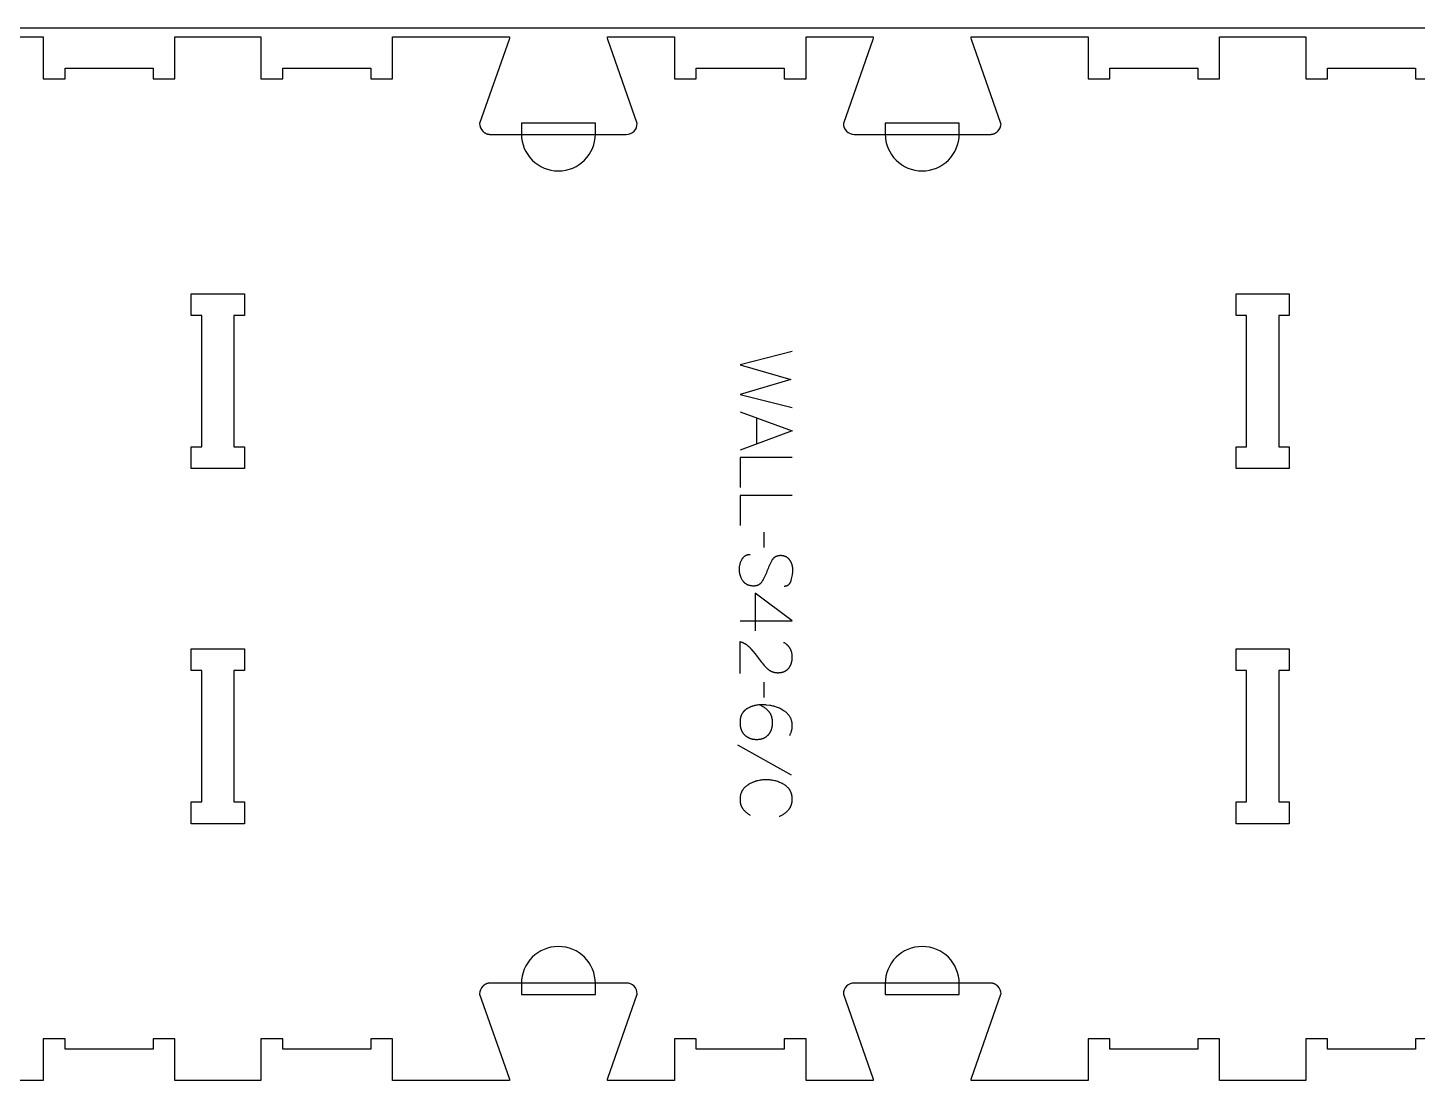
# Model space of a CAD drawing. Extents: x 0 to 4485, y 0 to 10771.
# Drawn here: x 798 to 1596, y 6280 to 6889 of the extents above; entities that cross this region are included whole.
import ezdxf

# ---------------------------------------------------------------- set-up
doc = ezdxf.new("R2010")
doc.units = 0
for name, color, linetype in [('0_SHEET_SPRUCEPLY_2440X122', 1, 'CONTINUOUS'), ('1_ANYTOOL_1MMDEEP_LABELS_S', 2, 'CONTINUOUS'), ('3_ANYTOOL_CUTTHROUGH_INSID', 4, 'CONTINUOUS'), ('4_ANYTOOL_CUTTHROUGH_OUTSI', 5, 'CONTINUOUS'), ('5_ANYTOOL_HALF_MILL_9MM_IN', 3, 'CONTINUOUS')]:
    doc.layers.add(name, color=color, linetype=linetype)

msp = doc.modelspace()

# ---------------------------------------------------------------- linework, layer by layer
at = {"layer": '0_SHEET_SPRUCEPLY_2440X122'}
msp.add_lwpolyline([(2737.94, 6889.42), (2737.94, 5669.42), (297.94, 5669.42), (297.94, 6889.42)], close=True, dxfattribs=at)
at = {"layer": '1_ANYTOOL_1MMDEEP_LABELS_S', "color": 2}
for points in [[(1236.86, 6703.45), (1206.86, 6695.74), (1235.96, 6687.29), (1206.86, 6678.81), (1236.86, 6671.31)], [(1206.86, 6668.74), (1236.86, 6657.85), (1206.86, 6646.79)], [(1216.41, 6665.26), (1216.41, 6650.35)], [(1236.86, 6642.51), (1206.86, 6642.51), (1206.86, 6625.41)], [(1236.86, 6620.69), (1206.86, 6620.69), (1206.86, 6603.59)], [(1220.74, 6590.95), (1220.66, 6599.74)], [(1232.27, 6568.71), (1232.46, 6568.71), (1232.55, 6568.71), (1232.64, 6568.72), (1232.73, 6568.73), (1232.82, 6568.74), (1232.91, 6568.75), (1233, 6568.76), (1233.08, 6568.77), (1233.17, 6568.79), (1233.25, 6568.8), (1233.34, 6568.82), (1233.42, 6568.84), (1233.5, 6568.86), (1233.58, 6568.89), (1233.66, 6568.91), (1233.74, 6568.94), (1233.82, 6568.97), (1233.89, 6569), (1233.97, 6569.03), (1234.04, 6569.06), (1234.11, 6569.09), (1234.19, 6569.13), (1234.26, 6569.17), (1234.33, 6569.21), (1234.4, 6569.25), (1234.46, 6569.29), (1234.53, 6569.33), (1234.6, 6569.38), (1234.66, 6569.43), (1234.72, 6569.48), (1234.79, 6569.53), (1234.85, 6569.58), (1234.91, 6569.63), (1234.97, 6569.69), (1235.03, 6569.74), (1235.09, 6569.8), (1235.14, 6569.86), (1235.2, 6569.92), (1235.25, 6569.99), (1235.31, 6570.05), (1235.36, 6570.12), (1235.41, 6570.19), (1235.46, 6570.26), (1235.51, 6570.33), (1235.56, 6570.4), (1235.61, 6570.47), (1235.65, 6570.55), (1235.7, 6570.63), (1235.74, 6570.71), (1235.79, 6570.79), (1235.83, 6570.87), (1235.91, 6571.04), (1235.99, 6571.22), (1236.06, 6571.4), (1236.13, 6571.59), (1236.19, 6571.78), (1236.26, 6571.99), (1236.48, 6572.8), (1236.67, 6573.6), (1236.83, 6574.38), (1236.96, 6575.15), (1237.02, 6575.53), (1237.07, 6575.91), (1237.11, 6576.28), (1237.14, 6576.65), (1237.17, 6577.02), (1237.18, 6577.38), (1237.19, 6577.74), (1237.2, 6578.09), (1237.2, 6578.29), (1237.19, 6578.48), (1237.18, 6578.67), (1237.17, 6578.86), (1237.15, 6579.05), (1237.13, 6579.24), (1237.11, 6579.43), (1237.08, 6579.62), (1237.05, 6579.8), (1237.02, 6579.98), (1236.98, 6580.17), (1236.94, 6580.35), (1236.9, 6580.53), (1236.85, 6580.71), (1236.8, 6580.88), (1236.74, 6581.06), (1236.68, 6581.24), (1236.62, 6581.41), (1236.56, 6581.58), (1236.49, 6581.75), (1236.41, 6581.92), (1236.34, 6582.09), (1236.26, 6582.26), (1236.17, 6582.42), (1236.09, 6582.59), (1236, 6582.75), (1235.9, 6582.91), (1235.8, 6583.08), (1235.7, 6583.23), (1235.6, 6583.39), (1235.49, 6583.55), (1235.38, 6583.71), (1235.26, 6583.86), (1235.14, 6584.01), (1235.02, 6584.15), (1234.9, 6584.29), (1234.77, 6584.42), (1234.64, 6584.55), (1234.51, 6584.68), (1234.37, 6584.79), (1234.23, 6584.91), (1234.09, 6585.02), (1233.94, 6585.12), (1233.79, 6585.22), (1233.64, 6585.32), (1233.48, 6585.41), (1233.33, 6585.49), (1233.16, 6585.57), (1233, 6585.65), (1232.83, 6585.72), (1232.66, 6585.78), (1232.49, 6585.84), (1232.31, 6585.9), (1232.13, 6585.95), (1231.95, 6586), (1231.76, 6586.04), (1231.58, 6586.07), (1231.38, 6586.11), (1231.19, 6586.13), (1230.99, 6586.15), (1230.79, 6586.17), (1230.59, 6586.18), (1230.38, 6586.19), (1230.17, 6586.19), (1229.95, 6586.19), (1229.74, 6586.18), (1229.54, 6586.17), (1229.33, 6586.15), (1229.13, 6586.12), (1228.93, 6586.09), (1228.74, 6586.06), (1228.55, 6586.02), (1228.37, 6585.97), (1228.18, 6585.92), (1228.01, 6585.86), (1227.83, 6585.79), (1227.75, 6585.76), (1227.66, 6585.73), (1227.58, 6585.69), (1227.49, 6585.65), (1227.41, 6585.61), (1227.33, 6585.57), (1227.25, 6585.53), (1227.17, 6585.49), (1227.09, 6585.44), (1227.01, 6585.39), (1226.94, 6585.35), (1226.86, 6585.3), (1226.79, 6585.25), (1226.71, 6585.2), (1226.64, 6585.14), (1226.57, 6585.09), (1226.5, 6585.03), (1226.43, 6584.97), (1226.36, 6584.92), (1226.29, 6584.86), (1226.22, 6584.79), (1226.15, 6584.73), (1226.09, 6584.67), (1226.02, 6584.6), (1225.9, 6584.47), (1225.77, 6584.33), (1225.65, 6584.18), (1225.54, 6584.03), (1225.43, 6583.87), (1225.32, 6583.71), (1225.21, 6583.54), (1225.11, 6583.36), (1224.72, 6582.65), (1224.34, 6581.92), (1223.97, 6581.17), (1223.62, 6580.41), (1223.27, 6579.63), (1222.94, 6578.83), (1222.62, 6578.02), (1222.31, 6577.19), (1221.99, 6576.37), (1221.66, 6575.56), (1221.32, 6574.78), (1220.96, 6574.01), (1220.59, 6573.26), (1220.2, 6572.54), (1219.79, 6571.83), (1219.37, 6571.15), (1219.26, 6570.98), (1219.15, 6570.82), (1219.03, 6570.67), (1218.97, 6570.59), (1218.91, 6570.52), (1218.85, 6570.45), (1218.78, 6570.38), (1218.72, 6570.31), (1218.66, 6570.24), (1218.59, 6570.18), (1218.52, 6570.11), (1218.46, 6570.05), (1218.39, 6569.99), (1218.32, 6569.93), (1218.25, 6569.87), (1218.17, 6569.81), (1218.1, 6569.76), (1218.03, 6569.7), (1217.95, 6569.65), (1217.88, 6569.6), (1217.8, 6569.55), (1217.72, 6569.5), (1217.64, 6569.45), (1217.56, 6569.41), (1217.48, 6569.36), (1217.4, 6569.32), (1217.32, 6569.28), (1217.24, 6569.24), (1217.15, 6569.2), (1217.07, 6569.16), (1216.98, 6569.13), (1216.89, 6569.09), (1216.8, 6569.06), (1216.71, 6569.03), (1216.62, 6569), (1216.53, 6568.97), (1216.44, 6568.95), (1216.25, 6568.9), (1216.06, 6568.86), (1215.86, 6568.82), (1215.67, 6568.79), (1215.46, 6568.76), (1215.25, 6568.74), (1215.04, 6568.73), (1214.83, 6568.72), (1214.61, 6568.72), (1214.39, 6568.72), (1214.16, 6568.73), (1213.93, 6568.75), (1213.7, 6568.77), (1213.47, 6568.8), (1213.24, 6568.83), (1213.02, 6568.86), (1212.81, 6568.91), (1212.6, 6568.95), (1212.39, 6569), (1212.18, 6569.06), (1211.98, 6569.12), (1211.78, 6569.19), (1211.59, 6569.26), (1211.4, 6569.34), (1211.21, 6569.42), (1211.03, 6569.5), (1210.85, 6569.6), (1210.68, 6569.69), (1210.5, 6569.79), (1210.34, 6569.9), (1210.17, 6570.01), (1210.01, 6570.13), (1209.85, 6570.25), (1209.7, 6570.38), (1209.55, 6570.51), (1209.41, 6570.65), (1209.27, 6570.79), (1209.13, 6570.93), (1208.99, 6571.09), (1208.86, 6571.24), (1208.74, 6571.41), (1208.61, 6571.57), (1208.49, 6571.74), (1208.38, 6571.92), (1208.16, 6572.28), (1207.95, 6572.65), (1207.76, 6573.01), (1207.58, 6573.38), (1207.41, 6573.76), (1207.26, 6574.14), (1207.19, 6574.33), (1207.12, 6574.52), (1207.06, 6574.71), (1207, 6574.9), (1206.94, 6575.1), (1206.89, 6575.29), (1206.84, 6575.49), (1206.79, 6575.69), (1206.75, 6575.88), (1206.71, 6576.08), (1206.68, 6576.28), (1206.65, 6576.48), (1206.62, 6576.68), (1206.59, 6576.88), (1206.55, 6577.29), (1206.52, 6577.7), (1206.51, 6578.11), (1206.51, 6578.53), (1206.53, 6578.94), (1206.55, 6579.34), (1206.59, 6579.74), (1206.64, 6580.13), (1206.71, 6580.52), (1206.79, 6580.91), (1206.88, 6581.29), (1206.98, 6581.67), (1207.1, 6582.04), (1207.22, 6582.41), (1207.36, 6582.77), (1207.52, 6583.13), (1207.68, 6583.48), (1207.86, 6583.83), (1208.06, 6584.18), (1208.16, 6584.35), (1208.26, 6584.51), (1208.37, 6584.67), (1208.48, 6584.82), (1208.59, 6584.97), (1208.7, 6585.11), (1208.82, 6585.25), (1208.94, 6585.38), (1209.07, 6585.5), (1209.19, 6585.62), (1209.32, 6585.74), (1209.46, 6585.85), (1209.52, 6585.9), (1209.59, 6585.95), (1209.66, 6586), (1209.73, 6586.05), (1209.8, 6586.1), (1209.87, 6586.15), (1209.94, 6586.19), (1210.02, 6586.24), (1210.09, 6586.28), (1210.16, 6586.32), (1210.24, 6586.36), (1210.31, 6586.4), (1210.39, 6586.43), (1210.47, 6586.47), (1210.55, 6586.5), (1210.62, 6586.54), (1210.7, 6586.57), (1210.78, 6586.6), (1210.86, 6586.63), (1210.94, 6586.65), (1211.11, 6586.7), (1211.28, 6586.75), (1211.45, 6586.79), (1211.62, 6586.82), (1211.8, 6586.85), (1211.98, 6586.88), (1212.16, 6586.9), (1212.35, 6586.91), (1212.54, 6586.92), (1212.73, 6586.92)], [(1206.86, 6548.69), (1236.9, 6548.65), (1215.51, 6564.68)], [(1215.51, 6564.68), (1215.51, 6542.91)], [(1206.9, 6518.48), (1206.94, 6536.78), (1207.4, 6536.63), (1207.62, 6536.55), (1207.84, 6536.47), (1208.06, 6536.39), (1208.28, 6536.3), (1208.5, 6536.2), (1208.71, 6536.11), (1208.92, 6536.01), (1209.13, 6535.9), (1209.33, 6535.8), (1209.53, 6535.69), (1209.73, 6535.57), (1209.93, 6535.45), (1210.13, 6535.33), (1210.32, 6535.21), (1210.51, 6535.08), (1210.7, 6534.95), (1210.89, 6534.81), (1211.07, 6534.67), (1211.25, 6534.53), (1211.43, 6534.39), (1211.61, 6534.24), (1211.78, 6534.08), (1211.95, 6533.93), (1212.12, 6533.76), (1212.29, 6533.6), (1212.46, 6533.43), (1212.62, 6533.26), (1212.78, 6533.09), (1213.09, 6532.73), (1214.31, 6531.25), (1215.5, 6529.76), (1216.65, 6528.25), (1217.78, 6526.73), (1218.35, 6525.97), (1218.91, 6525.24), (1219.49, 6524.53), (1220.08, 6523.84), (1220.67, 6523.17), (1221.27, 6522.53), (1221.88, 6521.91), (1222.5, 6521.31), (1222.65, 6521.16), (1222.81, 6521.02), (1222.97, 6520.89), (1223.14, 6520.75), (1223.3, 6520.63), (1223.47, 6520.51), (1223.64, 6520.39), (1223.81, 6520.28), (1223.99, 6520.17), (1224.16, 6520.06), (1224.34, 6519.96), (1224.53, 6519.87), (1224.71, 6519.78), (1224.89, 6519.7), (1225.08, 6519.61), (1225.27, 6519.54), (1225.47, 6519.47), (1225.66, 6519.4), (1225.86, 6519.34), (1226.06, 6519.28), (1226.26, 6519.23), (1226.46, 6519.18), (1226.67, 6519.14), (1226.88, 6519.1), (1227.09, 6519.06), (1227.3, 6519.03), (1227.52, 6519.01), (1227.73, 6518.99), (1227.95, 6518.97), (1228.18, 6518.96), (1228.4, 6518.95), (1228.63, 6518.95), (1228.88, 6518.95), (1229.12, 6518.96), (1229.37, 6518.97), (1229.6, 6518.99), (1229.84, 6519.01), (1230.07, 6519.04), (1230.3, 6519.07), (1230.52, 6519.11), (1230.74, 6519.15), (1230.96, 6519.2), (1231.17, 6519.25), (1231.38, 6519.31), (1231.58, 6519.37), (1231.78, 6519.43), (1231.98, 6519.51), (1232.17, 6519.58), (1232.36, 6519.66), (1232.55, 6519.75), (1232.73, 6519.84), (1232.91, 6519.94), (1233.08, 6520.04), (1233.25, 6520.14), (1233.42, 6520.26), (1233.58, 6520.37), (1233.74, 6520.49), (1233.9, 6520.62), (1234.05, 6520.75), (1234.2, 6520.89), (1234.34, 6521.03), (1234.49, 6521.17), (1234.62, 6521.32), (1234.76, 6521.48), (1234.88, 6521.64), (1235.01, 6521.8), (1235.13, 6521.96), (1235.25, 6522.13), (1235.36, 6522.3), (1235.47, 6522.47), (1235.57, 6522.65), (1235.67, 6522.83), (1235.77, 6523.01), (1235.86, 6523.19), (1235.95, 6523.37), (1236.04, 6523.56), (1236.12, 6523.75), (1236.19, 6523.94), (1236.26, 6524.14), (1236.33, 6524.34), (1236.39, 6524.54), (1236.45, 6524.74), (1236.51, 6524.95), (1236.56, 6525.16), (1236.61, 6525.37), (1236.65, 6525.58), (1236.69, 6525.8), (1236.72, 6526.02), (1236.75, 6526.24), (1236.78, 6526.46), (1236.8, 6526.69), (1236.82, 6526.92), (1236.84, 6527.15), (1236.85, 6527.39), (1236.86, 6527.86), (1236.85, 6528.23), (1236.84, 6528.59), (1236.81, 6528.94), (1236.78, 6529.29), (1236.73, 6529.63), (1236.68, 6529.96), (1236.61, 6530.29), (1236.54, 6530.61), (1236.45, 6530.93), (1236.41, 6531.08), (1236.36, 6531.23), (1236.31, 6531.39), (1236.25, 6531.53), (1236.2, 6531.68), (1236.14, 6531.83), (1236.08, 6531.97), (1236.01, 6532.12), (1235.95, 6532.26), (1235.88, 6532.4), (1235.81, 6532.54), (1235.73, 6532.67), (1235.66, 6532.81), (1235.58, 6532.94), (1235.5, 6533.07), (1235.42, 6533.2), (1235.33, 6533.33), (1235.24, 6533.46), (1235.15, 6533.58), (1235.06, 6533.71), (1234.96, 6533.83), (1234.86, 6533.95), (1234.76, 6534.07), (1234.66, 6534.19), (1234.55, 6534.3), (1234.44, 6534.42), (1234.33, 6534.53), (1234.22, 6534.64), (1234.1, 6534.75), (1233.99, 6534.85), (1233.87, 6534.96), (1233.74, 6535.06), (1233.49, 6535.27), (1233.22, 6535.46), (1232.95, 6535.65), (1232.67, 6535.84), (1232.37, 6536.02), (1232.07, 6536.19), (1231.76, 6536.35)], [(1220.74, 6504.76), (1220.66, 6513.55)], [(1235.4, 6482.91), (1235.57, 6483.24), (1235.74, 6483.58), (1235.89, 6483.93), (1236.04, 6484.27), (1236.17, 6484.61), (1236.29, 6484.96), (1236.39, 6485.3), (1236.49, 6485.65), (1236.58, 6486), (1236.65, 6486.35), (1236.71, 6486.7), (1236.76, 6487.05), (1236.8, 6487.41), (1236.83, 6487.76), (1236.85, 6488.12), (1236.86, 6488.48), (1236.85, 6488.79), (1236.84, 6489.11), (1236.82, 6489.42), (1236.79, 6489.72), (1236.75, 6490.02), (1236.71, 6490.32), (1236.66, 6490.61), (1236.6, 6490.9), (1236.53, 6491.18), (1236.45, 6491.46), (1236.37, 6491.74), (1236.27, 6492.01), (1236.17, 6492.28), (1236.06, 6492.54), (1235.95, 6492.8), (1235.82, 6493.05), (1235.69, 6493.3), (1235.55, 6493.55), (1235.4, 6493.79), (1235.24, 6494.03), (1235.07, 6494.27), (1234.9, 6494.5), (1234.72, 6494.72), (1234.53, 6494.95), (1234.33, 6495.17), (1234.13, 6495.38), (1233.91, 6495.59), (1233.69, 6495.8), (1233.46, 6496), (1233.22, 6496.19), (1232.97, 6496.39), (1232.72, 6496.58), (1232.2, 6496.94), (1231.68, 6497.29), (1231.15, 6497.62), (1230.62, 6497.92), (1230.08, 6498.21), (1229.54, 6498.48), (1229, 6498.73), (1228.45, 6498.96), (1227.9, 6499.17), (1227.34, 6499.36), (1226.78, 6499.53), (1226.21, 6499.68), (1225.65, 6499.81), (1225.07, 6499.93), (1224.49, 6500.02), (1223.91, 6500.09), (1222.11, 6500.33), (1221.83, 6500.36), (1221.53, 6500.39), (1221.21, 6500.42), (1220.87, 6500.44), (1220.12, 6500.47), (1219.28, 6500.48), (1218.68, 6500.47), (1218.09, 6500.44), (1217.5, 6500.39), (1216.93, 6500.33), (1216.36, 6500.25), (1215.8, 6500.14), (1215.52, 6500.09), (1215.25, 6500.02), (1214.97, 6499.96), (1214.7, 6499.88), (1214.43, 6499.81), (1214.17, 6499.73), (1213.9, 6499.64), (1213.64, 6499.55), (1213.38, 6499.45), (1213.12, 6499.35), (1212.86, 6499.25), (1212.61, 6499.14), (1212.36, 6499.03), (1212.11, 6498.91), (1211.86, 6498.78), (1211.61, 6498.66), (1211.37, 6498.52), (1211.13, 6498.39), (1210.89, 6498.25), (1210.65, 6498.1), (1210.41, 6497.95), (1210.19, 6497.79), (1209.97, 6497.63), (1209.76, 6497.46), (1209.66, 6497.37), (1209.56, 6497.28), (1209.46, 6497.19), (1209.36, 6497.1), (1209.26, 6497), (1209.17, 6496.91), (1209.08, 6496.81), (1208.99, 6496.71), (1208.9, 6496.61), (1208.81, 6496.51), (1208.73, 6496.41), (1208.65, 6496.31), (1208.57, 6496.2), (1208.49, 6496.09), (1208.41, 6495.98), (1208.34, 6495.87), (1208.26, 6495.76), (1208.19, 6495.65), (1208.12, 6495.53), (1208.06, 6495.42), (1207.93, 6495.18), (1207.8, 6494.93), (1207.69, 6494.68), (1207.58, 6494.43), (1207.48, 6494.16), (1207.39, 6493.9), (1207.3, 6493.62), (1207.23, 6493.34), (1207.16, 6493.05), (1207.09, 6492.76), (1207.04, 6492.46), (1206.99, 6492.15), (1206.95, 6491.84), (1206.91, 6491.53), (1206.89, 6491.2), (1206.87, 6490.87), (1206.86, 6490.53), (1206.86, 6490.19), (1206.86, 6489.92), (1206.87, 6489.65), (1206.88, 6489.39), (1206.9, 6489.13), (1206.92, 6488.87), (1206.95, 6488.62), (1206.98, 6488.37), (1207.02, 6488.12), (1207.06, 6487.87), (1207.11, 6487.63), (1207.16, 6487.4), (1207.22, 6487.16), (1207.29, 6486.93), (1207.36, 6486.71), (1207.43, 6486.48), (1207.51, 6486.27), (1207.59, 6486.05), (1207.68, 6485.84), (1207.78, 6485.63), (1207.88, 6485.42), (1207.98, 6485.22), (1208.09, 6485.02), (1208.21, 6484.83), (1208.33, 6484.64), (1208.45, 6484.45), (1208.58, 6484.26), (1208.72, 6484.08), (1208.86, 6483.9), (1209, 6483.73), (1209.15, 6483.56), (1209.31, 6483.39), (1209.47, 6483.23), (1209.63, 6483.07), (1209.8, 6482.91), (1209.97, 6482.76), (1210.15, 6482.62), (1210.33, 6482.48), (1210.51, 6482.35), (1210.69, 6482.22), (1210.88, 6482.09), (1211.07, 6481.97), (1211.27, 6481.86), (1211.46, 6481.75), (1211.67, 6481.65), (1211.87, 6481.55), (1212.08, 6481.46), (1212.29, 6481.37), (1212.5, 6481.28), (1212.72, 6481.2), (1212.94, 6481.13), (1213.16, 6481.06), (1213.39, 6481), (1213.62, 6480.94), (1213.85, 6480.89), (1214.09, 6480.84), (1214.33, 6480.8), (1214.57, 6480.76), (1214.82, 6480.73), (1215.07, 6480.7), (1215.32, 6480.68), (1215.58, 6480.66), (1215.84, 6480.65), (1216.1, 6480.64), (1216.37, 6480.64), (1216.64, 6480.64), (1216.91, 6480.65), (1217.17, 6480.66), (1217.43, 6480.68), (1217.69, 6480.7), (1217.94, 6480.73), (1218.19, 6480.76), (1218.43, 6480.8), (1218.67, 6480.85), (1218.91, 6480.89), (1219.14, 6480.95), (1219.37, 6481.01), (1219.6, 6481.07), (1219.82, 6481.14), (1220.03, 6481.22), (1220.25, 6481.3), (1220.46, 6481.39), (1220.66, 6481.48), (1220.87, 6481.57), (1221.06, 6481.67), (1221.26, 6481.78), (1221.45, 6481.89), (1221.64, 6482.01), (1221.82, 6482.13), (1222, 6482.26), (1222.17, 6482.39), (1222.34, 6482.53), (1222.51, 6482.67), (1222.67, 6482.82), (1222.83, 6482.97), (1222.99, 6483.13), (1223.14, 6483.29), (1223.29, 6483.46), (1223.43, 6483.63), (1223.57, 6483.8), (1223.7, 6483.98), (1223.83, 6484.16), (1223.96, 6484.35), (1224.08, 6484.53), (1224.19, 6484.72), (1224.3, 6484.92), (1224.41, 6485.11), (1224.51, 6485.31), (1224.6, 6485.51), (1224.7, 6485.72), (1224.78, 6485.93), (1224.86, 6486.14), (1224.94, 6486.36), (1225.01, 6486.58), (1225.08, 6486.8), (1225.15, 6487.02), (1225.2, 6487.25), (1225.26, 6487.48), (1225.31, 6487.72), (1225.35, 6487.95), (1225.39, 6488.19), (1225.43, 6488.44), (1225.46, 6488.69), (1225.48, 6488.94), (1225.5, 6489.19), (1225.52, 6489.45), (1225.53, 6489.71), (1225.54, 6489.97), (1225.54, 6490.24), (1225.53, 6490.71), (1225.51, 6491.17), (1225.49, 6491.39), (1225.47, 6491.62), (1225.45, 6491.84), (1225.42, 6492.05), (1225.39, 6492.27), (1225.35, 6492.48), (1225.31, 6492.69), (1225.27, 6492.89), (1225.22, 6493.1), (1225.17, 6493.3), (1225.12, 6493.5), (1225.06, 6493.69), (1225, 6493.88), (1224.93, 6494.07), (1224.86, 6494.26), (1224.79, 6494.44), (1224.71, 6494.62), (1224.63, 6494.8), (1224.54, 6494.98), (1224.46, 6495.15), (1224.36, 6495.32), (1224.27, 6495.49), (1224.17, 6495.65), (1224.06, 6495.81), (1223.96, 6495.97), (1223.85, 6496.13), (1223.73, 6496.28), (1223.61, 6496.43), (1223.49, 6496.58), (1223.36, 6496.72), (1223.24, 6496.87), (1223.1, 6497.01), (1222.83, 6497.29), (1222.54, 6497.57), (1222.24, 6497.84), (1221.93, 6498.11), (1221.6, 6498.37), (1221.26, 6498.62), (1220.9, 6498.87), (1220.53, 6499.11), (1220.15, 6499.34), (1219.76, 6499.57), (1219.35, 6499.8), (1218.93, 6500.02), (1218.49, 6500.23), (1218.04, 6500.44)], [(1236.38, 6460.06), (1205.61, 6477.25)], [(1229.36, 6436.45), (1229.76, 6436.61), (1230.15, 6436.78), (1230.54, 6436.96), (1230.91, 6437.15), (1231.28, 6437.35), (1231.64, 6437.56), (1231.99, 6437.78), (1232.33, 6438.01), (1232.66, 6438.25), (1232.98, 6438.5), (1233.3, 6438.76), (1233.6, 6439.03), (1233.9, 6439.3), (1234.19, 6439.59), (1234.46, 6439.89), (1234.73, 6440.2), (1234.86, 6440.36), (1234.99, 6440.52), (1235.11, 6440.68), (1235.23, 6440.84), (1235.35, 6441.01), (1235.45, 6441.18), (1235.56, 6441.35), (1235.66, 6441.52), (1235.76, 6441.7), (1235.85, 6441.87), (1235.94, 6442.05), (1236.03, 6442.23), (1236.11, 6442.42), (1236.18, 6442.6), (1236.26, 6442.79), (1236.33, 6442.98), (1236.39, 6443.17), (1236.45, 6443.37), (1236.51, 6443.56), (1236.56, 6443.76), (1236.6, 6443.96), (1236.65, 6444.16), (1236.69, 6444.37), (1236.72, 6444.58), (1236.75, 6444.78), (1236.78, 6445), (1236.8, 6445.21), (1236.82, 6445.42), (1236.84, 6445.64), (1236.85, 6445.86), (1236.85, 6446.08), (1236.86, 6446.31), (1236.85, 6446.65), (1236.84, 6446.99), (1236.81, 6447.32), (1236.78, 6447.65), (1236.74, 6447.97), (1236.69, 6448.28), (1236.63, 6448.6), (1236.56, 6448.9), (1236.48, 6449.2), (1236.4, 6449.5), (1236.3, 6449.79), (1236.2, 6450.07), (1236.08, 6450.35), (1236.02, 6450.49), (1235.96, 6450.62), (1235.89, 6450.76), (1235.82, 6450.89), (1235.75, 6451.02), (1235.68, 6451.15), (1235.61, 6451.28), (1235.53, 6451.41), (1235.45, 6451.54), (1235.37, 6451.67), (1235.29, 6451.79), (1235.2, 6451.91), (1235.11, 6452.03), (1235.02, 6452.15), (1234.83, 6452.39), (1234.64, 6452.62), (1234.43, 6452.85), (1234.22, 6453.07), (1233.99, 6453.28), (1233.76, 6453.49), (1233.51, 6453.7), (1233.26, 6453.9), (1233, 6454.09), (1232.73, 6454.28), (1232.45, 6454.46), (1232.16, 6454.64), (1231.57, 6454.98), (1230.97, 6455.3), (1230.37, 6455.6), (1229.76, 6455.87), (1229.14, 6456.12), (1228.51, 6456.35), (1227.88, 6456.56), (1227.24, 6456.75), (1226.59, 6456.91), (1225.94, 6457.05), (1225.27, 6457.18), (1224.6, 6457.27), (1223.93, 6457.35), (1223.24, 6457.41), (1222.55, 6457.44), (1221.86, 6457.45), (1221.16, 6457.44), (1220.47, 6457.41), (1219.78, 6457.35), (1219.11, 6457.27), (1218.44, 6457.17), (1217.77, 6457.05), (1217.12, 6456.9), (1216.79, 6456.82), (1216.47, 6456.74), (1216.15, 6456.65), (1215.83, 6456.55), (1215.51, 6456.44), (1215.2, 6456.34), (1214.88, 6456.22), (1214.57, 6456.1), (1213.95, 6455.85), (1213.34, 6455.57), (1212.74, 6455.27), (1212.14, 6454.94), (1211.55, 6454.6), (1211.26, 6454.42), (1210.98, 6454.23), (1210.71, 6454.04), (1210.45, 6453.84), (1210.2, 6453.64), (1209.95, 6453.43), (1209.72, 6453.21), (1209.5, 6452.99), (1209.28, 6452.76), (1209.07, 6452.53), (1208.88, 6452.29), (1208.78, 6452.17), (1208.69, 6452.05), (1208.6, 6451.93), (1208.51, 6451.8), (1208.42, 6451.67), (1208.34, 6451.54), (1208.26, 6451.41), (1208.18, 6451.28), (1208.1, 6451.15), (1208.03, 6451.02), (1207.96, 6450.88), (1207.89, 6450.74), (1207.75, 6450.46), (1207.63, 6450.18), (1207.52, 6449.89), (1207.41, 6449.59), (1207.31, 6449.29), (1207.23, 6448.99), (1207.15, 6448.67), (1207.08, 6448.35), (1207.02, 6448.03), (1206.97, 6447.7), (1206.93, 6447.36), (1206.9, 6447.02), (1206.87, 6446.68), (1206.86, 6446.32), (1206.86, 6445.96), (1206.86, 6445.58), (1206.88, 6445.21), (1206.9, 6445.02), (1206.91, 6444.84), (1206.93, 6444.66), (1206.96, 6444.48), (1206.98, 6444.3), (1207.01, 6444.13), (1207.05, 6443.95), (1207.08, 6443.78), (1207.12, 6443.61), (1207.17, 6443.44), (1207.21, 6443.28), (1207.26, 6443.11), (1207.32, 6442.95), (1207.37, 6442.79), (1207.43, 6442.63), (1207.49, 6442.48), (1207.56, 6442.32), (1207.63, 6442.17), (1207.7, 6442.02), (1207.77, 6441.87), (1207.85, 6441.72), (1207.93, 6441.57), (1208.01, 6441.43), (1208.1, 6441.29), (1208.19, 6441.15), (1208.29, 6441.01), (1208.38, 6440.87), (1208.48, 6440.74), (1208.69, 6440.47), (1208.91, 6440.21), (1209.13, 6439.96), (1209.36, 6439.71), (1209.59, 6439.46), (1209.84, 6439.22), (1210.09, 6438.99), (1210.35, 6438.76), (1210.61, 6438.54), (1210.89, 6438.32), (1211.17, 6438.11), (1211.46, 6437.91), (1211.75, 6437.71), (1212.06, 6437.51), (1212.37, 6437.32), (1212.68, 6437.14)]]:
    msp.add_lwpolyline(points, dxfattribs=at)
at = {"layer": '3_ANYTOOL_CUTTHROUGH_INSID', "color": 4}
for points in [[(892.02, 6736.67), (922.27, 6736.67), (922.27, 6724.17), (916.27, 6724.17), (916.27, 6648.67), (922.27, 6648.67), (922.27, 6636.17), (891.77, 6636.17), (891.77, 6648.67), (897.77, 6648.67), (897.77, 6724.17), (891.77, 6724.17), (891.77, 6736.67)], [(1492.02, 6736.67), (1522.27, 6736.67), (1522.27, 6724.17), (1516.27, 6724.17), (1516.27, 6648.67), (1522.27, 6648.67), (1522.27, 6636.17), (1491.77, 6636.17), (1491.77, 6648.67), (1497.77, 6648.67), (1497.77, 6724.17), (1491.77, 6724.17), (1491.77, 6736.67)], [(922.02, 6432.17), (891.77, 6432.17), (891.77, 6444.67), (897.77, 6444.67), (897.77, 6520.17), (891.77, 6520.17), (891.77, 6532.67), (922.27, 6532.67), (922.27, 6520.17), (916.27, 6520.17), (916.27, 6444.67), (922.27, 6444.67), (922.27, 6432.17)], [(1522.02, 6432.17), (1491.77, 6432.17), (1491.77, 6444.67), (1497.77, 6444.67), (1497.77, 6520.17), (1491.77, 6520.17), (1491.77, 6532.67), (1522.27, 6532.67), (1522.27, 6520.17), (1516.27, 6520.17), (1516.27, 6444.67), (1522.27, 6444.67), (1522.27, 6432.17)]]:
    msp.add_lwpolyline(points, close=True, dxfattribs=at)
at = {"layer": '4_ANYTOOL_CUTTHROUGH_OUTSI', "color": 5}
for points in [[(757.02, 6884.17), (806.77, 6884.17), (806.77, 6860.17), (819.27, 6860.17), (819.27, 6866.17), (869.77, 6866.17), (869.77, 6860.17), (882.27, 6860.17), (882.27, 6884.17), (931.77, 6884.17), (931.77, 6860.17), (944.27, 6860.17), (944.27, 6866.17), (994.77, 6866.17), (994.77, 6860.17), (1007.27, 6860.17), (1007.27, 6884.17), (1057.02, 6884.17), (1074.47, 6884.17), (1074.47, 6884.17, -0.061485), (1074.23, 6882.78), (1057.33, 6834.5), (1057.32, 6834.46), (1057.32, 6834.42), (1057.32, 6834.42, 0.198912), (1059.15, 6830), (1059.26, 6829.9), (1059.37, 6829.8), (1059.48, 6829.7), (1059.6, 6829.6), (1059.72, 6829.5), (1059.84, 6829.41), (1059.96, 6829.32), (1060.09, 6829.23), (1060.22, 6829.15), (1060.35, 6829.07), (1060.48, 6828.99), (1060.62, 6828.91), (1060.76, 6828.84), (1060.89, 6828.77), (1061.04, 6828.71), (1061.18, 6828.65), (1061.32, 6828.59), (1061.47, 6828.54), (1061.62, 6828.49), (1061.76, 6828.44), (1061.91, 6828.4), (1062.06, 6828.36), (1062.21, 6828.32), (1062.36, 6828.29), (1062.51, 6828.26), (1062.67, 6828.24), (1062.82, 6828.22), (1062.97, 6828.2), (1063.12, 6828.19), (1063.27, 6828.18), (1063.42, 6828.17), (1063.57, 6828.17), (1141.57, 6828.17, 0.414214), (1147.82, 6834.42), (1147.82, 6834.46), (1147.81, 6834.5), (1130.91, 6882.78), (1130.91, 6882.78, -0.061485), (1130.68, 6884.17), (1169.27, 6884.17), (1169.27, 6860.17), (1181.77, 6860.17), (1181.77, 6866.17), (1232.27, 6866.17), (1232.27, 6860.17), (1244.77, 6860.17), (1244.77, 6884.17), (1283.37, 6884.17), (1283.37, 6884.17, -0.061485), (1283.14, 6882.78), (1266.24, 6834.5), (1266.23, 6834.46), (1266.23, 6834.42), (1266.23, 6834.42, 0.414214), (1272.48, 6828.17), (1350.48, 6828.17), (1350.63, 6828.17), (1350.78, 6828.18), (1350.93, 6828.19), (1351.08, 6828.2), (1351.23, 6828.22), (1351.38, 6828.24), (1351.53, 6828.26), (1351.68, 6828.29), (1351.84, 6828.32), (1351.99, 6828.36), (1352.13, 6828.4), (1352.28, 6828.44), (1352.43, 6828.49), (1352.58, 6828.54), (1352.72, 6828.59), (1352.87, 6828.65), (1353.01, 6828.71), (1353.15, 6828.77), (1353.29, 6828.84), (1353.43, 6828.91), (1353.57, 6828.99), (1353.7, 6829.07), (1353.83, 6829.15), (1353.96, 6829.23), (1354.09, 6829.32), (1354.21, 6829.41), (1354.33, 6829.5), (1354.45, 6829.6), (1354.57, 6829.7), (1354.68, 6829.8), (1354.79, 6829.9), (1354.9, 6830, 0.198912), (1356.73, 6834.42), (1356.73, 6834.46), (1356.71, 6834.5), (1339.82, 6882.78), (1339.82, 6882.78, -0.061485), (1339.58, 6884.17), (1357.02, 6884.17), (1406.77, 6884.17), (1406.77, 6860.17), (1419.27, 6860.17), (1419.27, 6866.17), (1469.77, 6866.17), (1469.77, 6860.17), (1482.27, 6860.17), (1482.27, 6884.17), (1531.77, 6884.17), (1531.77, 6860.17), (1544.27, 6860.17), (1544.27, 6866.17), (1594.77, 6866.17), (1594.77, 6860.17), (1607.27, 6860.17)], [(1607.27, 6308.67), (1594.77, 6308.67), (1594.77, 6302.67), (1544.27, 6302.67), (1544.27, 6308.67), (1531.77, 6308.67), (1531.77, 6284.67), (1482.27, 6284.67), (1482.27, 6308.67), (1469.77, 6308.67), (1469.77, 6302.67), (1419.27, 6302.67), (1419.27, 6308.67), (1406.77, 6308.67), (1406.77, 6284.67), (1339.58, 6284.67), (1339.58, 6284.67, -0.061485), (1339.82, 6286.06), (1356.71, 6334.34), (1356.73, 6334.38), (1356.73, 6334.42), (1356.73, 6334.42, 0.198912), (1354.9, 6338.84), (1354.79, 6338.95), (1354.68, 6339.05), (1354.57, 6339.15), (1354.45, 6339.25), (1354.33, 6339.34), (1354.21, 6339.44), (1354.09, 6339.53), (1353.96, 6339.61), (1353.83, 6339.7), (1353.7, 6339.78), (1353.57, 6339.86), (1353.43, 6339.93), (1353.29, 6340), (1353.15, 6340.07), (1353.01, 6340.14), (1352.87, 6340.2), (1352.72, 6340.25), (1352.58, 6340.31), (1352.43, 6340.36), (1352.28, 6340.41), (1352.13, 6340.45), (1351.99, 6340.49), (1351.84, 6340.52), (1351.68, 6340.55), (1351.53, 6340.58), (1351.38, 6340.61), (1351.23, 6340.63), (1351.08, 6340.64), (1350.93, 6340.66), (1350.78, 6340.67), (1350.63, 6340.67), (1350.48, 6340.67), (1272.48, 6340.67, 0.414214), (1266.23, 6334.42), (1266.23, 6334.38), (1266.24, 6334.34), (1283.14, 6286.06), (1283.14, 6286.06, -0.061485), (1283.37, 6284.67), (1244.77, 6284.67), (1244.77, 6308.42), (1244.77, 6308.67), (1232.27, 6308.67), (1232.27, 6302.67), (1181.77, 6302.67), (1181.77, 6308.67), (1169.27, 6308.67), (1169.27, 6284.67), (1130.68, 6284.67), (1130.68, 6284.67, -0.061485), (1130.91, 6286.06), (1147.81, 6334.34), (1147.82, 6334.38), (1147.82, 6334.42), (1147.82, 6334.42, 0.414214), (1141.57, 6340.67), (1063.57, 6340.67), (1063.42, 6340.67), (1063.27, 6340.67), (1063.12, 6340.66), (1062.97, 6340.64), (1062.82, 6340.63), (1062.67, 6340.61), (1062.51, 6340.58), (1062.36, 6340.55), (1062.21, 6340.52), (1062.06, 6340.49), (1061.91, 6340.45), (1061.76, 6340.41), (1061.62, 6340.36), (1061.47, 6340.31), (1061.32, 6340.25), (1061.18, 6340.2), (1061.04, 6340.14), (1060.89, 6340.07), (1060.76, 6340), (1060.62, 6339.93), (1060.48, 6339.86), (1060.35, 6339.78), (1060.22, 6339.7), (1060.09, 6339.61), (1059.96, 6339.53), (1059.84, 6339.44), (1059.72, 6339.34), (1059.6, 6339.25), (1059.48, 6339.15), (1059.37, 6339.05), (1059.26, 6338.95), (1059.15, 6338.84, 0.198912), (1057.32, 6334.42), (1057.32, 6334.38), (1057.33, 6334.34), (1074.23, 6286.06), (1074.23, 6286.06, -0.061485), (1074.47, 6284.67), (1007.27, 6284.67), (1007.27, 6308.67), (994.77, 6308.67), (994.77, 6302.67), (944.27, 6302.67), (944.27, 6308.67), (931.77, 6308.67), (931.77, 6284.67), (882.27, 6284.67), (882.27, 6308.67), (882.02, 6308.67), (869.77, 6308.67), (869.77, 6302.67), (819.27, 6302.67), (819.27, 6308.67), (806.77, 6308.67), (806.77, 6284.67), (739.58, 6284.67)]]:
    msp.add_lwpolyline(points, format="xyb", dxfattribs=at)
at = {"layer": '5_ANYTOOL_HALF_MILL_9MM_IN'}
for points in [[(1081.32, 6828.42, 1), (1123.82, 6828.42), (1123.82, 6828.67), (1123.82, 6834.67), (1081.32, 6834.67), (1081.32, 6828.67), (1081.32, 6828.42)], [(1290.23, 6828.42, 1), (1332.73, 6828.42), (1332.73, 6828.67), (1332.73, 6834.67), (1290.23, 6834.67), (1290.23, 6828.67), (1290.23, 6828.42)], [(1123.82, 6340.42, 1), (1081.32, 6340.42), (1081.32, 6340.17), (1081.32, 6334.17), (1123.82, 6334.17), (1123.82, 6340.17), (1123.82, 6340.42)], [(1332.73, 6340.42, 1), (1290.23, 6340.42), (1290.23, 6340.17), (1290.23, 6334.17), (1332.73, 6334.17), (1332.73, 6340.17), (1332.73, 6340.42)]]:
    msp.add_lwpolyline(points, format="xyb", close=True, dxfattribs=at)

doc.saveas('drawing.dxf')
